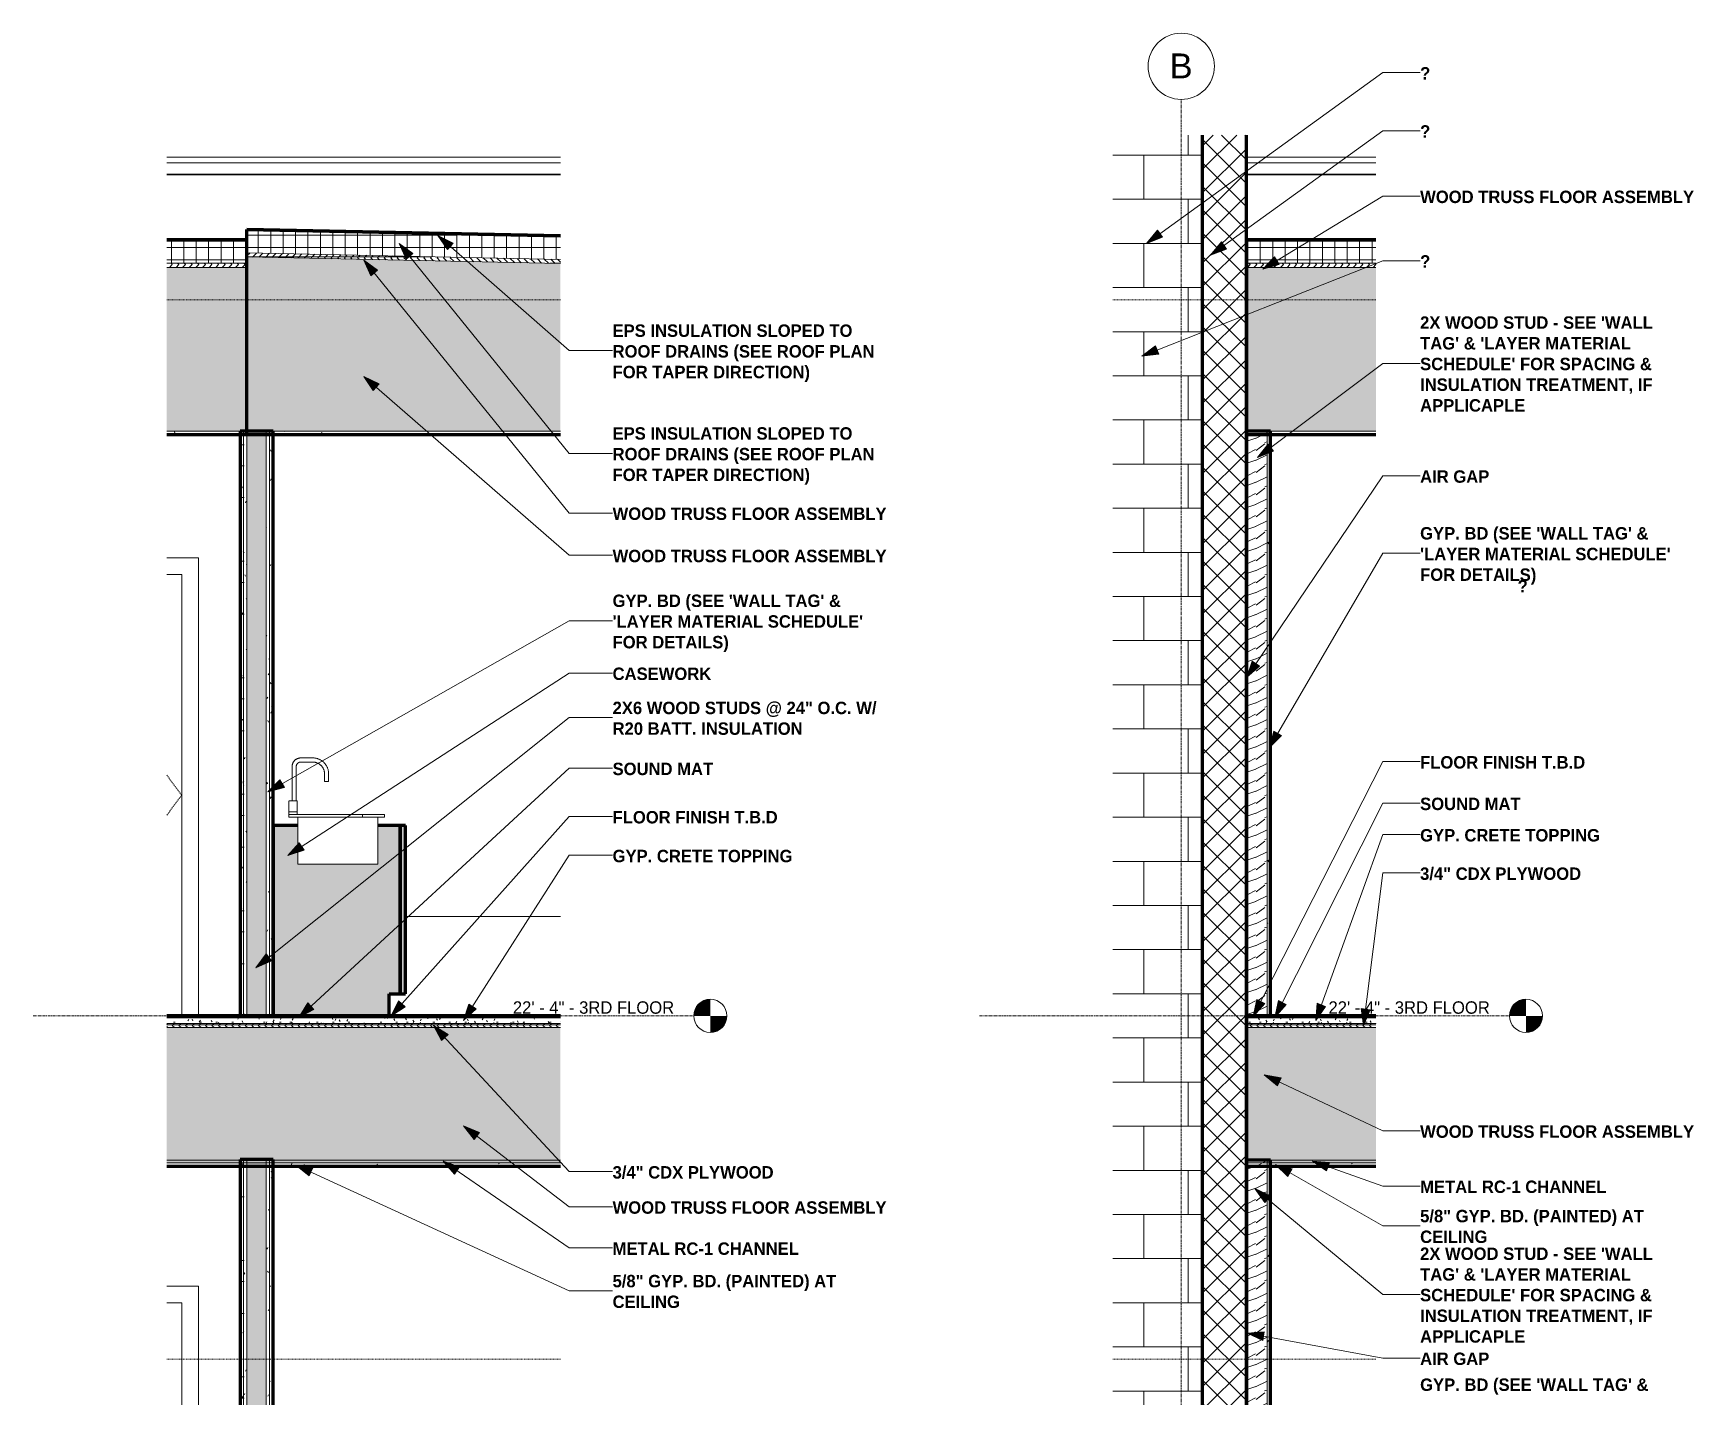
# Model space of a CAD drawing. Header units: inches. Extents: x 11710 to 12358, y -212 to 450.
# Drawn here: x 11709.7 to 12010.6, y 199 to 446.1 of the extents above; entities that cross this region are included whole.
import ezdxf

# ---------------------------------------------------------------- set-up
doc = ezdxf.new("R2010")
doc.units = ezdxf.units.IN
doc.header["$MEASUREMENT"] = 0
for name, pattern in [('Aligning Line 1_8_', [0.25, 0.125, -0.125]), ('Dash 1_16_', [0.125, 0.0625, -0.0625]), ('Grid Line 1_2_', [0.875, 0.5, -0.125, 0.125, -0.125])]:
    doc.linetypes.add(name, pattern=pattern)
for name, color, linetype, lineweight in [('0-1', 7, 'Continuous', 5), ('0-2', 10, 'Continuous', 18), ('0-4', 50, 'Continuous', 5), ('A-DOOR-1', 250, 'Dash 1_16_', 9), ('A-DOOR-FRAM-1', 250, 'Continuous', 9), ('A-FLOR-1', 8, 'Continuous', 5), ('A-FLOR-2', 31, 'Continuous', 5), ('A-FLOR-3', 251, 'Continuous', 5), ('A-FLOR-4', 192, 'Continuous', 70), ('A-FLOR-LEVL', 51, 'Continuous', 9), ('A-FLOR-LEVL-1', 51, 'Grid Line 1_2_', 9), ('A-FLOR-MCUT', 51, 'Continuous', 18), ('A-FLOR-PATT-1', 8, 'Continuous', 9), ('A-ROOF', 132, 'Continuous', 18), ('A-ROOF-1', 252, 'Continuous', 18), ('A-ROOF-2', 31, 'Continuous', 5), ('A-ROOF-3', 132, 'Continuous', 70), ('A-ROOF-PATT-1', 132, 'Continuous', 9), ('A-WALL-1', 252, 'Continuous', 18), ('A-WALL-2', 10, 'Continuous', 18), ('A-WALL-3', 7, 'Continuous', 70), ('A-WALL-4', 135, 'Continuous', 18), ('A-WALL-PATT-1', 250, 'Continuous', 9), ('A-WALL-PATT-2', 253, 'Continuous', 9), ('A-WALL-PATT-3', 55, 'Continuous', 9), ('A-WALL-PATT-4', 45, 'Continuous', 9), ('G-ANNO-SYMB', 111, 'Aligning Line 1_8_', 9), ('G-ANNO-TEXT', 231, 'Continuous', 9), ('I-WALL-1', 7, 'Continuous', 70), ('P-SANR-FIXT-1', 55, 'Continuous', 9), ('Q-CASE-2', 9, 'Continuous', 9), ('Q-CASE-3', 7, 'Continuous', 70), ('S-GRID-1', 1, 'Grid Line 1_2_', 9), ('S-GRID-IDEN', 1, 'Continuous', 9)]:
    doc.layers.add(name, color=color, linetype=linetype, lineweight=lineweight)
doc.styles.add('Arial', font='arial.ttf', dxfattribs={"height": 4.5})
doc.styles.add('Century Gothic', font='ufonts.com_century-gothic.ttf', dxfattribs={"height": 2.25})
doc.styles.add('Century Gothic_B', font='GOTHICB.TTF', dxfattribs={"height": 2.25})
pattern_1 = [(0, (11023.755, 72), (7.68, 1.92), [0.317, -5.443, 0.317, -5.443, -30.72]), (0, (11023.755, 72), (7.68, 1.92), [-11.52, 0.317, -11.203, 0.317, -5.443, -13.44]), (0, (11023.755, 72), (7.68, 1.92), [-28.8, 0.317, -3.523, 0.317, -9.283]), (120, (11026.635, 72.96), (-5.5027688, 5.691075), [0.317, -5.443, 0.317, -5.443, -30.72]), (120, (11026.635, 72.96), (-5.5027688, 5.691075), [-11.52, 0.317, -11.203, 0.317, -5.443, -13.44]), (120, (11026.635, 72.96), (-5.5027688, 5.691075), [-28.8, 0.317, -3.523, 0.317, -9.283]), (240, (11027.595, 76.8), (-2.1772312, -7.611075), [0.317, -5.443, 0.317, -5.443, -30.72]), (240, (11027.595, 76.8), (-2.1772312, -7.611075), [-11.52, 0.317, -11.203, 0.317, -5.443, -13.44]), (240, (11027.595, 76.8), (-2.1772312, -7.611075), [-28.8, 0.317, -3.523, 0.317, -9.283])]
pattern_2 = [(161.57, (11023.875, 72.12), (-0.9603837, -0.00039918), [0, -6.83, 0.758, 0]), (18.43, (11023.635, 72.12), (-0.9603837, 0.00039918), [0, -6.83, 0.758, 0]), (108.43, (11023.875, 72.12), (0.47951018, -2.4005264), [2.276, -5.312]), (71.57, (11023.635, 72.12), (0.47951018, 2.4005264), [2.276, -5.312])]
pattern_3 = [(0, (11023.755, 72), (0, 1.2), []), (315, (11023.755, 72), (1.1992531, 0), [1.696, -1.696]), (45, (11023.755, 72), (1.1992531, 0), [1.696, -1.696])]
pattern_4 = [(0, (11023.755, 72), (0, 2.25), []), (90, (11023.755, 72), (-2.25, 1e-16), [])]
pattern_5 = [(216.87, (10797.354, 75.998), (11.9951857, 7.9964214), [1.999, -17.993]), (206.565, (10799.753, 74.799), (-3.998093, -3.998086), [4.47, -4.47]), (198.435, (10799.753, 72.8), (-7.9970804, -3.9980748), [2.529, -10.115])]
pattern_6 = [(0, (10795.755, 72), (7.68, 1.92), [0.317, -5.443, 0.317, -5.443, -30.72]), (0, (10795.755, 72), (7.68, 1.92), [-11.52, 0.317, -11.203, 0.317, -5.443, -13.44]), (0, (10795.755, 72), (7.68, 1.92), [-28.8, 0.317, -3.523, 0.317, -9.283]), (120, (10798.635, 72.96), (-5.502769, 5.691075), [0.317, -5.443, 0.317, -5.443, -30.72]), (120, (10798.635, 72.96), (-5.502769, 5.691075), [-11.52, 0.317, -11.203, 0.317, -5.443, -13.44]), (120, (10798.635, 72.96), (-5.502769, 5.691075), [-28.8, 0.317, -3.523, 0.317, -9.283]), (240, (10799.595, 76.8), (-2.177231, -7.611075), [0.317, -5.443, 0.317, -5.443, -30.72]), (240, (10799.595, 76.8), (-2.177231, -7.611075), [-11.52, 0.317, -11.203, 0.317, -5.443, -13.44]), (240, (10799.595, 76.8), (-2.177231, -7.611075), [-28.8, 0.317, -3.523, 0.317, -9.283])]
pattern_7 = [(0, (11178.3165, 72), (7.68, 1.92), [0.317, -5.443, 0.317, -5.443, -30.72]), (0, (11178.3165, 72), (7.68, 1.92), [-11.52, 0.317, -11.203, 0.317, -5.443, -13.44]), (0, (11178.3165, 72), (7.68, 1.92), [-28.8, 0.317, -3.523, 0.317, -9.283]), (120, (11181.1965, 72.96), (-5.5027688, 5.691075), [0.317, -5.443, 0.317, -5.443, -30.72]), (120, (11181.1965, 72.96), (-5.5027688, 5.691075), [-11.52, 0.317, -11.203, 0.317, -5.443, -13.44]), (120, (11181.1965, 72.96), (-5.5027688, 5.691075), [-28.8, 0.317, -3.523, 0.317, -9.283]), (240, (11182.1565, 76.8), (-2.1772312, -7.611075), [0.317, -5.443, 0.317, -5.443, -30.72]), (240, (11182.1565, 76.8), (-2.1772312, -7.611075), [-11.52, 0.317, -11.203, 0.317, -5.443, -13.44]), (240, (11182.1565, 76.8), (-2.1772312, -7.611075), [-28.8, 0.317, -3.523, 0.317, -9.283])]
pattern_8 = [(0, (11178.3165, 72), (0, 1.2), []), (315, (11178.3165, 72), (1.1992531, 0), [1.696, -1.696]), (45, (11178.3165, 72), (1.1992531, 0), [1.696, -1.696])]

# ---------------------------------------------------------------- blocks, each defined once
blk = doc.blocks.new('Bath Tub - Maestro - 60_x30_-1372872-Section 25 - Callout 1')
at = {"layer": 'P-SANR-FIXT-1'}
blk.add_line((11777.19, 154), (11805.25, 154), dxfattribs=at)
blk = doc.blocks.new('M_Sink Vanity-Square - 500 x 440mm-1352614-Section 25 - Callout 1')
at = {"layer": 'P-SANR-FIXT-1'}
for p, q in [((11756.63, 181.19), (11756.63, 175)), ((11757.38, 175), (11757.38, 181.19)), ((11760.38, 182.75), (11758.19, 182.75)), ((11758.19, 182), (11760.38, 182)), ((11762.5, 179.87), (11762.5, 178.5)), ((11763.25, 178.5), (11762.5, 178.5)), ((11763.25, 178.5), (11763.25, 179.87)), ((11756.06, 175), (11756.06, 172.99)), ((11756.06, 175), (11756.06, 172.99)), ((11756.08, 175), (11756.81, 175)), ((11756.08, 175), (11756.08, 175)), ((11756.81, 175), (11757.55, 175)), ((11757.55, 175), (11757.55, 175)), ((11757.56, 172.99), (11757.56, 175)), ((11757.56, 172.99), (11757.56, 175)), ((11756.06, 172.99), (11756.06, 172.5)), ((11756.06, 172.99), (11757.56, 172.99)), ((11756.06, 172.5), (11756.06, 172)), ((11756.06, 172.5), (11758.56, 172.5)), ((11758.56, 172), (11756.06, 172)), ((11757.56, 172.5), (11757.56, 172.99)), ((11757.69, 172), (11757.69, 163.5)), ((11758.56, 172.5), (11769.39, 172.5)), ((11769.39, 172), (11758.56, 172)), ((11769.39, 172.5), (11773.39, 172.5)), ((11769.39, 172), (11769.39, 172.5)), ((11773.39, 172), (11769.39, 172)), ((11772.14, 163.5), (11772.14, 172)), ((11773.39, 172.5), (11773.39, 172)), ((11760.44, 163.5), (11757.69, 163.5)), ((11769.39, 163.5), (11760.44, 163.5)), ((11772.14, 163.5), (11769.39, 163.5))]:
    blk.add_line(p, q, dxfattribs=at)
at = {"layer": 'P-SANR-FIXT-1', "flags": 128}
for points in [[(11758.19, 182.75), (11758.13, 182.75), (11758.06, 182.75), (11758, 182.74), (11757.94, 182.73), (11757.88, 182.72), (11757.82, 182.71), (11757.76, 182.69), (11757.7, 182.67), (11757.64, 182.65), (11757.58, 182.63), (11757.52, 182.6), (11757.47, 182.57), (11757.41, 182.54), (11757.36, 182.51), (11757.31, 182.48), (11757.26, 182.44), (11757.21, 182.4), (11757.16, 182.36), (11757.11, 182.32), (11757.07, 182.28), (11757.03, 182.23), (11756.99, 182.18), (11756.95, 182.13), (11756.91, 182.08), (11756.87, 182.03), (11756.84, 181.98), (11756.81, 181.92), (11756.78, 181.87), (11756.76, 181.81), (11756.73, 181.75), (11756.71, 181.69), (11756.69, 181.64), (11756.68, 181.58), (11756.66, 181.51), (11756.65, 181.45), (11756.64, 181.39), (11756.63, 181.33), (11756.63, 181.27), (11756.63, 181.2), (11756.63, 181.19)], [(11757.38, 181.19), (11757.38, 181.22), (11757.38, 181.25), (11757.38, 181.28), (11757.39, 181.32), (11757.39, 181.35), (11757.4, 181.38), (11757.41, 181.41), (11757.42, 181.44), (11757.43, 181.47), (11757.44, 181.5), (11757.45, 181.53), (11757.47, 181.56), (11757.48, 181.59), (11757.5, 181.62), (11757.52, 181.65), (11757.54, 181.67), (11757.56, 181.7), (11757.58, 181.72), (11757.6, 181.75), (11757.62, 181.77), (11757.65, 181.79), (11757.67, 181.81), (11757.7, 181.83), (11757.72, 181.85), (11757.75, 181.87), (11757.78, 181.89), (11757.81, 181.9), (11757.84, 181.92), (11757.86, 181.93), (11757.89, 181.94), (11757.93, 181.96), (11757.96, 181.97), (11757.99, 181.97), (11758.02, 181.98), (11758.05, 181.99), (11758.08, 181.99), (11758.12, 182), (11758.15, 182), (11758.18, 182), (11758.19, 182)], [(11763.25, 179.87), (11763.25, 179.99), (11763.24, 180.1), (11763.23, 180.22), (11763.22, 180.33), (11763.19, 180.45), (11763.17, 180.56), (11763.14, 180.67), (11763.11, 180.78), (11763.07, 180.89), (11763.02, 180.99), (11762.98, 181.1), (11762.93, 181.2), (11762.87, 181.3), (11762.81, 181.4), (11762.75, 181.5), (11762.68, 181.59), (11762.61, 181.68), (11762.54, 181.77), (11762.46, 181.86), (11762.38, 181.94), (11762.3, 182.02), (11762.21, 182.09), (11762.12, 182.16), (11762.03, 182.23), (11761.93, 182.29), (11761.83, 182.35), (11761.73, 182.41), (11761.63, 182.46), (11761.52, 182.51), (11761.42, 182.55), (11761.31, 182.59), (11761.2, 182.63), (11761.09, 182.66), (11760.98, 182.69), (11760.87, 182.71), (11760.75, 182.73), (11760.64, 182.74), (11760.52, 182.75), (11760.41, 182.75), (11760.38, 182.75)], [(11760.38, 182), (11760.46, 182), (11760.55, 181.99), (11760.63, 181.98), (11760.72, 181.97), (11760.8, 181.96), (11760.88, 181.94), (11760.96, 181.92), (11761.05, 181.89), (11761.13, 181.86), (11761.2, 181.83), (11761.28, 181.8), (11761.36, 181.76), (11761.43, 181.72), (11761.51, 181.68), (11761.58, 181.63), (11761.65, 181.58), (11761.71, 181.53), (11761.78, 181.47), (11761.84, 181.42), (11761.9, 181.36), (11761.96, 181.29), (11762.01, 181.23), (11762.07, 181.16), (11762.12, 181.09), (11762.17, 181.02), (11762.21, 180.95), (11762.25, 180.88), (11762.29, 180.8), (11762.33, 180.72), (11762.36, 180.65), (11762.39, 180.57), (11762.41, 180.48), (11762.44, 180.4), (11762.45, 180.32), (11762.47, 180.24), (11762.48, 180.15), (11762.49, 180.07), (11762.5, 179.98), (11762.5, 179.9), (11762.5, 179.87)]]:
    blk.add_lwpolyline(points, dxfattribs=at)
blk = doc.blocks.new('OD_CW_Base Cabinet - OD_CW_Base Cabinet-1833608-Section 25 - Callout 1')
at = {"layer": 'Q-CASE-2'}
for points in [[(11774.19, 136), (11774.19, 140), (11776.19, 140), (11776.19, 170.5), (11772.14, 170.5), (11772.14, 163.5), (11757.69, 163.5), (11757.69, 170.5), (11753.19, 170.5), (11753.19, 136), (11769.57, 136)], [(11777.19, 140), (11777.19, 170.5), (11776.19, 170.5), (11776.19, 140)]]:
    blk.add_hatch(color=256, dxfattribs=at).paths.add_polyline_path(points, flags=0)
at = {"layer": 'Q-CASE-3'}
for p, q in [((11757.69, 170.5), (11753.19, 170.5)), ((11753.19, 170.5), (11753.19, 136)), ((11776.19, 170.5), (11772.14, 170.5)), ((11777.19, 170.5), (11776.19, 170.5)), ((11776.19, 170.5), (11776.19, 140)), ((11776.19, 140), (11776.19, 170.5)), ((11777.19, 140), (11777.19, 170.5)), ((11774.19, 136), (11774.19, 140)), ((11774.19, 140), (11776.19, 140)), ((11776.19, 140), (11777.19, 140)), ((11753.19, 136), (11774.19, 136))]:
    blk.add_line(p, q, dxfattribs=at)
blk = doc.blocks.new('Single-Flush - 30_ x 80_-1421383-Section 25 - Callout 1')
at = {"layer": 'A-DOOR-1'}
for p in [(11733.9, 179.65), (11733.9, 172.35)]:
    blk.add_line(p, (11736.64, 176), dxfattribs=at)
at = {"layer": 'A-DOOR-FRAM-1'}
for p, q in [((11739.64, 219), (11733.9, 219)), ((11739.64, 136), (11739.64, 219)), ((11733.9, 216), (11736.64, 216)), ((11736.64, 216), (11736.64, 136))]:
    blk.add_line(p, q, dxfattribs=at)
blk = doc.blocks.new('CTR - 1st Phase - Unit Layouts_rvt-1-Section 25 - Callout 1')
at = {"layer": '0-2'}
for name, p in [('Single-Flush - 30_ x 80_-1421383-Section 25 - Callout 1', (0, 132)), ('M_Sink Vanity-Square - 500 x 440mm-1352614-Section 25 - Callout 1', (0, 132)), ('OD_CW_Base Cabinet - OD_CW_Base Cabinet-1833608-Section 25 - Callout 1', (0, 132)), ('Bath Tub - Maestro - 60_x30_-1372872-Section 25 - Callout 1', (0, 132)), ('Single-Flush - 30_ x 80_-1421383-Section 25 - Callout 1', (0, 0))]:
    blk.add_blockref(name, p, dxfattribs=at)
blk = doc.blocks.new('CTR - 1st Phase - Common Walls_rvt-1-Section 25 - Callout 1')
at = {"layer": 'A-WALL-PATT-1'}
h = blk.add_hatch(dxfattribs=at)
h.set_pattern_fill('FP_1', color=256, style=0, pattern_type=2)
h.set_pattern_definition(pattern_1)
h.paths.add_polyline_path([(11747.81, 268), (11747.81, 373.37), (11747.19, 373.37), (11747.19, 268)], flags=0)
h = blk.add_hatch(dxfattribs=at)
h.set_pattern_fill('FP_1', color=256, style=0, pattern_type=2)
h.set_pattern_definition(pattern_1)
h.paths.add_polyline_path([(11748.44, 268), (11748.44, 373.37), (11747.81, 373.37), (11747.81, 268)], flags=0)
h = blk.add_hatch(dxfattribs=at)
h.set_pattern_fill('FP_1', color=256, style=0, pattern_type=2)
h.set_pattern_definition(pattern_1)
h.paths.add_polyline_path([(11751.94, 268), (11752.56, 268), (11752.56, 373.37), (11751.94, 373.37), (11751.94, 268.45)], flags=0)
h = blk.add_hatch(dxfattribs=at)
h.set_pattern_fill('FP_1', color=256, style=0, pattern_type=2)
h.set_pattern_definition(pattern_1)
h.paths.add_polyline_path([(11753.19, 268), (11753.19, 373.37), (11752.56, 373.37), (11752.56, 268)], flags=0)
h = blk.add_hatch(dxfattribs=at)
h.set_pattern_fill('FP_1', color=256, style=0, pattern_type=2)
h.set_pattern_definition(pattern_1)
h.paths.add_polyline_path([(11747.81, 136), (11747.81, 240.75), (11747.19, 240.75), (11747.19, 136)], flags=0)
h = blk.add_hatch(dxfattribs=at)
h.set_pattern_fill('FP_1', color=256, style=0, pattern_type=2)
h.set_pattern_definition(pattern_1)
h.paths.add_polyline_path([(11748.44, 136), (11748.44, 240.75), (11747.81, 240.75), (11747.81, 136)], flags=0)
h = blk.add_hatch(dxfattribs=at)
h.set_pattern_fill('FP_1', color=256, style=0, pattern_type=2)
h.set_pattern_definition(pattern_1)
h.paths.add_polyline_path([(11751.94, 136), (11752.56, 136), (11752.56, 240.75), (11751.94, 240.75), (11751.94, 140)], flags=0)
h = blk.add_hatch(dxfattribs=at)
h.set_pattern_fill('FP_1', color=256, style=0, pattern_type=2)
h.set_pattern_definition(pattern_1)
h.paths.add_polyline_path([(11752.56, 136), (11753.19, 136), (11753.19, 240.75), (11752.56, 240.75), (11752.56, 136.79)], flags=0)
at = {"layer": 'A-WALL-PATT-2'}
h = blk.add_hatch(dxfattribs=at)
h.set_pattern_fill('FP_5', color=256, style=0, pattern_type=2)
h.set_pattern_definition(pattern_2)
h.paths.add_polyline_path([(11751.74, 268), (11751.94, 268), (11751.94, 374), (11748.44, 374), (11748.44, 268), (11749.22, 268)], flags=0)
h = blk.add_hatch(dxfattribs=at)
h.set_pattern_fill('FP_5', color=256, style=0, pattern_type=2)
h.set_pattern_definition(pattern_2)
h.paths.add_polyline_path([(11751.94, 136), (11751.94, 241.87), (11748.44, 241.87), (11748.44, 136), (11751.74, 136)], flags=0)
at = {"layer": 'A-WALL-2'}
for p, q in [((11747.81, 374), (11747.81, 268)), ((11748.44, 374), (11748.44, 268)), ((11751.94, 374), (11751.94, 268)), ((11752.56, 374), (11752.56, 268)), ((11747.81, 242), (11747.81, 136)), ((11748.44, 242), (11748.44, 136)), ((11751.94, 242), (11751.94, 136)), ((11752.56, 242), (11752.56, 136))]:
    blk.add_line(p, q, dxfattribs=at)
at = {"layer": 'I-WALL-1'}
for p, q in [((11747.19, 374), (11747.19, 268)), ((11753.19, 374), (11747.19, 374)), ((11753.19, 268), (11753.19, 374)), ((11747.19, 268), (11753.19, 268)), ((11747.19, 242), (11747.19, 136)), ((11753.19, 242), (11747.19, 242)), ((11753.19, 136), (11753.19, 242))]:
    blk.add_line(p, q, dxfattribs=at)
blk = doc.blocks.new('Basic Wall _ EXT - FIBER CEMENT - SMALL - ___-2145935-Section 25 - Callout 1')
at = {"layer": 'A-WALL-4'}
for p, q in [((11805.25, 423.66), (11733.9, 423.66)), ((11805.25, 422.6), (11733.9, 422.6)), ((11805.25, 420.57), (11733.9, 420.57)), ((11733.9, 420.42), (11805.25, 420.42))]:
    blk.add_line(p, q, dxfattribs=at)
blk = doc.blocks.new('CTR - 1st Phase - Common Walls_rvt-2-Section 25 - Callout 2')
at = {"layer": 'A-WALL-1'}
for points in [[(11547.24, 268), (11547.24, 373.37), (11546.99, 373.37), (11546.99, 268)], [(11547.24, 136), (11547.24, 240.75), (11546.99, 240.75), (11546.99, 136)]]:
    blk.add_hatch(color=256, dxfattribs=at).paths.add_polyline_path(points, flags=0)
at = {"layer": 'A-WALL-PATT-1'}
h = blk.add_hatch(dxfattribs=at)
h.set_pattern_fill('FP_13', color=256, style=0, pattern_type=2)
h.set_pattern_definition(pattern_6)
h.paths.add_polyline_path([(11551.36, 268), (11551.36, 373.37), (11550.74, 373.37), (11550.74, 268)], flags=0)
h = blk.add_hatch(dxfattribs=at)
h.set_pattern_fill('FP_13', color=256, style=0, pattern_type=2)
h.set_pattern_definition(pattern_6)
h.paths.add_polyline_path([(11550.74, 136), (11551.36, 136), (11551.36, 240.75), (11550.74, 240.75)], flags=0)
at = {"layer": 'A-WALL-PATT-2'}
h = blk.add_hatch(dxfattribs=at)
h.set_pattern_fill('FP_17', color=256, style=0, pattern_type=2)
h.set_pattern_definition(pattern_5)
h.paths.add_polyline_path([(11550.74, 268), (11550.74, 374), (11547.24, 374), (11547.24, 268), (11550.3, 268)], flags=0)
h = blk.add_hatch(dxfattribs=at)
h.set_pattern_fill('FP_17', color=256, style=0, pattern_type=2)
h.set_pattern_definition(pattern_5)
h.paths.add_polyline_path([(11547.24, 136), (11550.74, 136), (11550.73, 241.87), (11547.24, 241.87)], flags=0)
at = {"layer": 'A-WALL-2'}
for p, q in [((11547.24, 374), (11547.24, 268)), ((11550.74, 374), (11550.74, 268)), ((11547.24, 241.87), (11547.24, 136)), ((11550.74, 241.87), (11550.74, 136))]:
    blk.add_line(p, q, dxfattribs=at)
at = {"layer": 'A-WALL-3'}
for p, q in [((11551.36, 374), (11546.99, 374)), ((11546.99, 374), (11546.99, 268)), ((11551.36, 268), (11551.36, 374)), ((11546.99, 268), (11551.36, 268)), ((11551.36, 241.87), (11546.99, 241.87)), ((11546.99, 241.87), (11546.99, 136)), ((11551.36, 136), (11551.36, 241.87)), ((11546.99, 136), (11551.36, 136))]:
    blk.add_line(p, q, dxfattribs=at)
blk = doc.blocks.new('CTR - 1st Phase -Stairs _ Elevators_rvt-2-Section 25 - Callout 2')
at = {"layer": 'A-WALL-PATT-3'}
h = blk.add_hatch(dxfattribs=at)
h.set_pattern_fill('FP_21', color=256, style=0, pattern_type=2)
h.set_pattern_definition([(0, (11430.989, -128), (0, 8), []), (90, (11430.989, -128), (-8, 8), [8, -8])])
h.paths.add_polyline_path([(11538.99, -128), (11538.99, 427.64), (11522.81, 427.64), (11522.81, -128)], flags=0)
at = {"layer": 'A-WALL-PATT-4'}
h = blk.add_hatch(dxfattribs=at)
h.set_pattern_fill('FP_22', color=256, style=0, pattern_type=2)
h.set_pattern_definition([(45, (10795.755, 72), (-2.12132, 2.12132), []), (135, (10795.755, 72), (-2.12132, -2.12132), [])])
h.paths.add_polyline_path([(11546.99, -128), (11546.99, 427.64), (11538.99, 427.64), (11538.99, -128), (11542.99, -128)], flags=0)
at = {"layer": 'A-WALL-3'}
for p, q in [((11538.99, 427.64), (11538.99, -128)), ((11546.99, -128), (11546.99, 427.64))]:
    blk.add_line(p, q, dxfattribs=at)
blk = doc.blocks.new('Basic Wall _ EXT - FIBER CEMENT - SMALL - ___-2145935-Section 25 - Callout 2')
at = {"layer": 'A-WALL-4'}
for p, q in [((11570.46, 423.66), (11546.99, 423.66)), ((11570.46, 422.6), (11546.99, 422.6)), ((11570.46, 420.57), (11546.99, 420.57)), ((11546.99, 420.42), (11570.46, 420.42))]:
    blk.add_line(p, q, dxfattribs=at)
blk = doc.blocks.new('Level - Level Head - Circle-50818-Section 25 - Callout 1')
at = {"layer": 'A-FLOR-LEVL'}
h = blk.add_hatch(color=256, dxfattribs=at)
edge = h.paths.add_edge_path(flags=0)
edge.add_line((11832.41, 0), (11829.41, 0))
edge.add_arc((11832.41, 0), 3, 90, 180, ccw=False)
edge.add_line((11832.41, 3), (11832.41, 0))
h = blk.add_hatch(color=256, dxfattribs=at)
edge = h.paths.add_edge_path(flags=0)
edge.add_line((11832.41, -3), (11832.41, 0))
edge.add_line((11832.41, 0), (11835.41, 0))
edge.add_arc((11832.41, 0), 3, 270, 360, ccw=False)
blk.add_circle((11832.41, 0), 3, dxfattribs=at)
blk = doc.blocks.new('Level - Level Head - Circle-50818-Section 25 - Callout 2')
at = {"layer": 'A-FLOR-LEVL'}
h = blk.add_hatch(color=256, dxfattribs=at)
edge = h.paths.add_edge_path(flags=0)
edge.add_line((11597.65, 0), (11594.65, 0))
edge.add_arc((11597.65, 0), 3, 90, 180, ccw=False)
edge.add_line((11597.65, 3), (11597.65, 0))
h = blk.add_hatch(color=256, dxfattribs=at)
edge = h.paths.add_edge_path(flags=0)
edge.add_line((11597.65, -3), (11597.65, 0))
edge.add_line((11597.65, 0), (11600.65, 0))
edge.add_arc((11597.65, 0), 3, 270, 360, ccw=False)
blk.add_circle((11597.65, 0), 3, dxfattribs=at)
blk = doc.blocks.new('Grid - Grid Head - Circle-50561-Section 25 - Callout 2')
at = {"layer": 'S-GRID-IDEN'}
for start, end in [(0, 180), (180, 0)]:
    blk.add_arc((11535.19, 440.11), 6, start, end, dxfattribs=at)

msp = doc.modelspace()

# ---------------------------------------------------------------- hatches: boundary and pattern name
at = {"layer": 'A-FLOR-1'}
for points in [[(11805.25, 267.62), (11805.25, 267.87), (11733.9, 267.87), (11733.9, 267.62), (11769.57, 267.62)], [(11934.58, 267.62), (11953.02, 267.62), (11953.02, 267.87), (11929.55, 267.87), (11929.55, 267.62), (11933.3, 267.62)]]:
    msp.add_hatch(color=256, dxfattribs=at).paths.add_polyline_path(points, flags=0)
at = {"layer": 'A-FLOR-2'}
for points in [[(11805.25, 241.87), (11805.25, 265.87), (11733.9, 265.87), (11733.9, 241.87)], [(11953.02, 241.87), (11953.02, 265.87), (11929.55, 265.87), (11929.55, 241.87)]]:
    msp.add_hatch(color=256, dxfattribs=at).paths.add_polyline_path(points, flags=0)
at = {"layer": 'A-FLOR-3'}
h = msp.add_hatch(color=256, dxfattribs=at)
h.paths.add_polyline_path([(11747.32, 241.37), (11748.44, 241.37), (11748.44, 241.87), (11733.9, 241.87), (11733.9, 241.37), (11736.64, 241.37)], flags=0)
h.paths.add_polyline_path([(11751.94, 241.37), (11805.25, 241.37), (11805.25, 241.87), (11751.94, 241.87), (11751.94, 241.69)], flags=0)
h = msp.add_hatch(color=256, dxfattribs=at)
h.paths.add_polyline_path([(11953.02, 241.37), (11953.02, 241.87), (11933.3, 241.87), (11933.3, 241.37), (11933.86, 241.37)], flags=0)
h.paths.add_polyline_path([(11929.55, 241.37), (11929.8, 241.37), (11929.8, 241.87), (11929.55, 241.87)], flags=0)
at = {"layer": 'A-FLOR-PATT-1'}
h = msp.add_hatch(dxfattribs=at)
h.set_pattern_fill('FP_2', color=256, style=0, pattern_type=2)
h.set_pattern_definition([(0, (11023.755, 72), (3.84, 0.96), [0.317, -2.563, 0.317, -2.563, -15.36]), (0, (11023.755, 72), (3.84, 0.96), [-5.76, 0.317, -5.443, 0.317, -2.563, -6.72]), (0, (11023.755, 72), (3.84, 0.96), [-14.4, 0.317, -1.603, 0.317, -4.483]), (120, (11025.195, 72.48), (-2.7513844, 2.8455376), [0.317, -2.563, 0.317, -2.563, -15.36]), (120, (11025.195, 72.48), (-2.7513844, 2.8455376), [-5.76, 0.317, -5.443, 0.317, -2.563, -6.72]), (120, (11025.195, 72.48), (-2.7513844, 2.8455376), [-14.4, 0.317, -1.603, 0.317, -4.483]), (240, (11025.675, 74.4), (-1.0886156, -3.8055376), [0.317, -2.563, 0.317, -2.563, -15.36]), (240, (11025.675, 74.4), (-1.0886156, -3.8055376), [-5.76, 0.317, -5.443, 0.317, -2.563, -6.72]), (240, (11025.675, 74.4), (-1.0886156, -3.8055376), [-14.4, 0.317, -1.603, 0.317, -4.483])])
h.paths.add_polyline_path([(11805.25, 266.62), (11805.25, 267.62), (11733.9, 267.62), (11733.9, 266.62), (11769.57, 266.62)], flags=0)
h = msp.add_hatch(dxfattribs=at)
h.set_pattern_fill('FP_3', color=256, style=0, pattern_type=2)
h.set_pattern_definition(pattern_3)
h.paths.add_polyline_path([(11805.25, 265.87), (11805.25, 266.62), (11733.9, 266.62), (11733.9, 265.87), (11769.57, 265.87)], flags=0)
h = msp.add_hatch(dxfattribs=at)
h.set_pattern_fill('FP_14', color=256, style=0, pattern_type=2)
h.set_pattern_definition([(0, (11178.3165, 72), (3.84, 0.96), [0.317, -2.563, 0.317, -2.563, -15.36]), (0, (11178.3165, 72), (3.84, 0.96), [-5.76, 0.317, -5.443, 0.317, -2.563, -6.72]), (0, (11178.3165, 72), (3.84, 0.96), [-14.4, 0.317, -1.603, 0.317, -4.483]), (120, (11179.7565, 72.48), (-2.7513844, 2.8455376), [0.317, -2.563, 0.317, -2.563, -15.36]), (120, (11179.7565, 72.48), (-2.7513844, 2.8455376), [-5.76, 0.317, -5.443, 0.317, -2.563, -6.72]), (120, (11179.7565, 72.48), (-2.7513844, 2.8455376), [-14.4, 0.317, -1.603, 0.317, -4.483]), (240, (11180.2365, 74.4), (-1.0886156, -3.8055376), [0.317, -2.563, 0.317, -2.563, -15.36]), (240, (11180.2365, 74.4), (-1.0886156, -3.8055376), [-5.76, 0.317, -5.443, 0.317, -2.563, -6.72]), (240, (11180.2365, 74.4), (-1.0886156, -3.8055376), [-14.4, 0.317, -1.603, 0.317, -4.483])])
h.paths.add_polyline_path([(11929.55, 266.62), (11953.02, 266.62), (11953.02, 267.62), (11929.55, 267.62), (11929.55, 267.61)], flags=0)
h = msp.add_hatch(dxfattribs=at)
h.set_pattern_fill('FP_15', color=256, style=0, pattern_type=2)
h.set_pattern_definition(pattern_8)
h.paths.add_polyline_path([(11931.15, 265.87), (11953.02, 265.87), (11953.02, 266.62), (11929.55, 266.62), (11929.55, 265.87)], flags=0)
h = msp.add_hatch(dxfattribs=at)
h.set_pattern_fill('FP_1', color=256, style=0, pattern_type=2)
h.set_pattern_definition(pattern_1)
h.paths.add_polyline_path([(11748.44, 240.75), (11748.44, 241.37), (11733.9, 241.37), (11733.9, 240.75), (11747.06, 240.75)], flags=0)
h.paths.add_polyline_path([(11805.25, 240.75), (11805.25, 241.37), (11751.94, 241.37), (11751.94, 240.75), (11754.7, 240.75)], flags=0)
h = msp.add_hatch(dxfattribs=at)
h.set_pattern_fill('FP_13', color=256, style=0, pattern_type=2)
h.set_pattern_definition(pattern_7)
h.paths.add_polyline_path([(11953.02, 240.75), (11953.02, 241.37), (11933.3, 241.37), (11933.3, 240.75), (11934.56, 240.75)], flags=0)
h.paths.add_polyline_path([(11929.55, 240.75), (11929.8, 240.75), (11929.8, 241.37), (11929.55, 241.37)], flags=0)
at = {"layer": 'A-ROOF-1'}
for points in [[(11805.25, 409.11), (11805.25, 409.36), (11748.44, 410.55), (11748.44, 410.3), (11769.57, 409.86)], [(11748.44, 408.42), (11748.44, 408.67), (11733.9, 408.67), (11733.9, 408.42)], [(11953.02, 408.42), (11953.02, 408.67), (11929.55, 408.67), (11929.55, 408.42), (11941.11, 408.42)]]:
    msp.add_hatch(color=256, dxfattribs=at).paths.add_polyline_path(points, flags=0)
at = {"layer": 'A-ROOF-2'}
for points in [[(11733.9, 374), (11748.44, 374), (11748.44, 403.67), (11733.9, 403.67), (11733.9, 374.18)], [(11805.25, 374), (11805.25, 404.36), (11748.44, 405.55), (11748.44, 374), (11753.15, 374)], [(11953.02, 374), (11953.02, 403.67), (11929.55, 403.67), (11929.55, 374), (11933.3, 374)]]:
    msp.add_hatch(color=256, dxfattribs=at).paths.add_polyline_path(points, flags=0)
at = {"layer": 'A-ROOF-PATT-1'}
h = msp.add_hatch(dxfattribs=at)
h.set_pattern_fill('FP_9', color=256, style=0, pattern_type=2)
h.set_pattern_definition(pattern_4)
h.paths.add_polyline_path([(11805.25, 405.11), (11805.25, 409.11), (11748.44, 410.3), (11748.44, 406.3), (11794.29, 405.34)], flags=0)
h = msp.add_hatch(dxfattribs=at)
h.set_pattern_fill('FP_9', color=256, style=0, pattern_type=2)
h.set_pattern_definition(pattern_4)
h.paths.add_polyline_path([(11748.44, 404.42), (11748.44, 408.42), (11733.9, 408.42), (11733.9, 404.42)], flags=0)
h = msp.add_hatch(dxfattribs=at)
h.set_pattern_fill('FP_3', color=256, style=0, pattern_type=2)
h.set_pattern_definition(pattern_3)
h.paths.add_polyline_path([(11805.25, 404.36), (11805.25, 405.11), (11748.44, 406.3), (11748.44, 405.55), (11783.81, 404.81)], flags=0)
h = msp.add_hatch(dxfattribs=at)
h.set_pattern_fill('FP_20', color=256, style=0, pattern_type=2)
h.set_pattern_definition([(0, (11178.3165, 72), (0, 2.25), []), (90, (11178.3165, 72), (-2.25, 1e-16), [])])
h.paths.add_polyline_path([(11953.02, 404.42), (11953.02, 408.42), (11929.55, 408.42), (11929.55, 404.42)], flags=0)
h = msp.add_hatch(dxfattribs=at)
h.set_pattern_fill('FP_3', color=256, style=0, pattern_type=2)
h.set_pattern_definition(pattern_3)
h.paths.add_polyline_path([(11748.44, 403.67), (11748.44, 404.42), (11733.9, 404.42), (11733.9, 403.67)], flags=0)
h = msp.add_hatch(dxfattribs=at)
h.set_pattern_fill('FP_15', color=256, style=0, pattern_type=2)
h.set_pattern_definition(pattern_8)
h.paths.add_polyline_path([(11953.02, 403.67), (11953.02, 404.42), (11929.55, 404.42), (11929.55, 403.67)], flags=0)
h = msp.add_hatch(dxfattribs=at)
h.set_pattern_fill('FP_1', color=256, style=0, pattern_type=2)
h.set_pattern_definition(pattern_1)
h.paths.add_polyline_path([(11733.9, 373.37), (11748.44, 373.37), (11748.44, 374), (11733.9, 374), (11733.9, 373.86)], flags=0)
h = msp.add_hatch(dxfattribs=at)
h.set_pattern_fill('FP_1', color=256, style=0, pattern_type=2)
h.set_pattern_definition(pattern_1)
h.paths.add_polyline_path([(11753.17, 373.37), (11805.25, 373.37), (11805.25, 374), (11751.94, 374), (11751.94, 373.37)], flags=0)
h = msp.add_hatch(dxfattribs=at)
h.set_pattern_fill('FP_13', color=256, style=0, pattern_type=2)
h.set_pattern_definition(pattern_7)
h.paths.add_polyline_path([(11933.86, 373.37), (11953.02, 373.37), (11953.02, 374), (11933.3, 374), (11933.3, 373.37)], flags=0)
h.paths.add_polyline_path([(11929.8, 373.37), (11929.8, 374), (11929.55, 374), (11929.55, 373.37)], flags=0)
at = {"layer": 'G-ANNO-TEXT'}
for points in [[(11783.04, 409.46), (11784.76, 406.88), (11785.82, 408.08)], [(11911.47, 408), (11914.37, 409.11), (11913.43, 410.41)], [(11776.01, 407.97), (11777.28, 405.14), (11778.52, 406.15)], [(11923.05, 405.87), (11925.95, 406.98), (11925.01, 408.28)], [(11769.6, 404.99), (11770.87, 402.16), (11772.11, 403.17)], [(11932.5, 403.32), (11935.48, 404.19), (11934.65, 405.57)], [(11910.59, 387.56), (11913.67, 387.92), (11913.08, 389.42)], [(11769.6, 383.91), (11771.33, 381.33), (11772.39, 382.54)], [(11931.58, 369.18), (11934.46, 370.34), (11933.49, 371.62)], [(11929.61, 329.37), (11931.95, 331.41), (11930.62, 332.31)], [(11933.72, 316.62), (11935.93, 318.81), (11934.54, 319.62)], [(11752.22, 308.59), (11755.22, 309.38), (11754.43, 310.77)], [(11755.85, 297.05), (11758.8, 298.01), (11757.93, 299.36)], [(11750.06, 276.72), (11752.91, 277.96), (11751.91, 279.22)], [(11930.8, 267.91), (11932.88, 270.22), (11931.44, 270.95)], [(11757.84, 267.73), (11760.59, 269.17), (11759.5, 270.35)], [(11774.5, 267.95), (11777.1, 269.65), (11775.9, 270.72)], [(11787.71, 267.19), (11790, 269.29), (11788.65, 270.15)], [(11934.7, 267.73), (11936.77, 270.04), (11935.34, 270.77)], [(11942.14, 267.18), (11943.91, 269.73), (11942.4, 270.28)], [(11950.77, 266.23), (11951.95, 269.1), (11950.35, 269.31)], [(11782.25, 266.25), (11783.7, 263.51), (11784.88, 264.6)], [(11932.8, 257.34), (11935.16, 255.33), (11935.85, 256.78)], [(11787.71, 248.05), (11789.6, 245.59), (11790.58, 246.87)], [(11757.32, 240.96), (11759.71, 238.98), (11760.38, 240.44)], [(11784.01, 241.66), (11786.03, 239.3), (11786.94, 240.62)], [(11934.83, 241.09), (11937.03, 238.9), (11937.83, 240.3)], [(11941.52, 241.64), (11944.08, 239.89), (11944.61, 241.4)], [(11931.08, 236.69), (11932.88, 234.16), (11933.91, 235.4)], [(11929.69, 210.47), (11932.5, 209.14), (11932.79, 210.72)]]:
    msp.add_hatch(color=256, dxfattribs=at).paths.add_polyline_path(points, flags=0)

# ---------------------------------------------------------------- linework, layer by layer
at = {"layer": 'A-FLOR-4'}
for p, q in [((11805.25, 268), (11733.9, 268)), ((11953.02, 268), (11929.55, 268)), ((11929.55, 268), (11929.55, 240.75)), ((11733.9, 240.75), (11805.25, 240.75)), ((11929.55, 240.75), (11953.02, 240.75))]:
    msp.add_line(p, q, dxfattribs=at)
at = {"layer": 'A-FLOR-LEVL-1'}
for p, q in [((11709.71, 268), (11829.41, 268)), ((11881.19, 268), (11977.21, 268))]:
    msp.add_line(p, q, dxfattribs=at)
at = {"layer": 'A-FLOR-MCUT'}
for p, q in [((11805.25, 267.87), (11733.9, 267.87)), ((11953.02, 267.87), (11929.55, 267.87)), ((11805.25, 267.62), (11733.9, 267.62)), ((11805.25, 266.62), (11733.9, 266.62)), ((11805.25, 265.87), (11733.9, 265.87)), ((11953.02, 267.62), (11929.55, 267.62)), ((11953.02, 266.62), (11929.55, 266.62)), ((11953.02, 265.87), (11929.55, 265.87)), ((11805.25, 241.87), (11733.9, 241.87)), ((11805.25, 241.37), (11733.9, 241.37)), ((11953.02, 241.87), (11929.55, 241.87)), ((11953.02, 241.37), (11929.55, 241.37))]:
    msp.add_line(p, q, dxfattribs=at)
at = {"layer": 'A-ROOF'}
for p, q in [((11805.25, 409.11), (11748.44, 410.3)), ((11748.44, 408.42), (11733.9, 408.42)), ((11805.25, 405.11), (11748.44, 406.3)), ((11953.02, 408.42), (11929.55, 408.42)), ((11748.44, 404.42), (11733.9, 404.42)), ((11748.44, 403.67), (11733.9, 403.67)), ((11805.25, 404.36), (11748.44, 405.55)), ((11953.02, 404.42), (11929.55, 404.42)), ((11953.02, 403.67), (11929.55, 403.67)), ((11733.9, 374), (11805.25, 374)), ((11929.55, 374), (11953.02, 374))]:
    msp.add_line(p, q, dxfattribs=at)
at = {"layer": 'A-ROOF-3'}
for p, q in [((11805.25, 409.36), (11748.44, 410.55)), ((11748.44, 373.37), (11748.44, 410.55)), ((11748.44, 408.67), (11733.9, 408.67)), ((11953.02, 408.67), (11929.55, 408.67)), ((11929.55, 408.67), (11929.55, 373.37)), ((11733.9, 373.37), (11805.25, 373.37)), ((11929.55, 373.37), (11953.02, 373.37))]:
    msp.add_line(p, q, dxfattribs=at)
at = {"layer": 'G-ANNO-SYMB'}
for p, q in [((11733.9, 397.76), (11805.25, 397.76)), ((11905.37, 397.76), (11953.02, 397.76)), ((11733.9, 205.76), (11805.25, 205.76)), ((11905.37, 205.76), (11953.02, 205.76))]:
    msp.add_line(p, q, dxfattribs=at)
at = {"layer": 'G-ANNO-TEXT'}
for p, q in [((11911.47, 408), (11954.28, 438.96)), ((11954.28, 438.96), (11961.03, 438.96)), ((11923.05, 405.87), (11954.28, 428.43)), ((11954.28, 428.43), (11961.03, 428.43)), ((11932.5, 403.32), (11954.28, 416.57)), ((11954.28, 416.57), (11961.03, 416.57)), ((11783.04, 409.46), (11784.76, 406.88)), ((11785.82, 408.08), (11783.04, 409.46)), ((11783.04, 409.46), (11806.84, 388.57)), ((11913.43, 410.41), (11911.47, 408)), ((11914.37, 409.11), (11913.43, 410.41)), ((11776.01, 407.97), (11777.28, 405.14)), ((11778.52, 406.15), (11776.01, 407.97)), ((11776.01, 407.97), (11806.84, 369.94)), ((11784.76, 406.88), (11785.82, 408.08)), ((11911.47, 408), (11914.37, 409.11)), ((11925.01, 408.28), (11923.05, 405.87)), ((11923.05, 405.87), (11925.95, 406.98)), ((11925.95, 406.98), (11925.01, 408.28)), ((11769.6, 404.99), (11770.87, 402.16)), ((11772.11, 403.17), (11769.6, 404.99)), ((11769.6, 404.99), (11806.84, 359.14)), ((11777.28, 405.14), (11778.52, 406.15)), ((11910.59, 387.56), (11954.28, 404.87)), ((11934.65, 405.57), (11932.5, 403.32)), ((11932.5, 403.32), (11935.48, 404.19)), ((11935.48, 404.19), (11934.65, 405.57)), ((11954.28, 404.87), (11961.03, 404.87)), ((11770.87, 402.16), (11772.11, 403.17)), ((11806.84, 388.57), (11814.7, 388.57)), ((11913.08, 389.42), (11910.59, 387.56)), ((11913.67, 387.92), (11913.08, 389.42)), ((11910.59, 387.56), (11913.67, 387.92)), ((11931.58, 369.18), (11954.28, 386.27)), ((11954.28, 386.27), (11961.03, 386.27)), ((11769.6, 383.91), (11771.33, 381.33)), ((11772.39, 382.54), (11769.6, 383.91)), ((11769.6, 383.91), (11806.84, 351.48)), ((11771.33, 381.33), (11772.39, 382.54)), ((11933.49, 371.62), (11931.58, 369.18)), ((11931.58, 369.18), (11934.46, 370.34)), ((11934.46, 370.34), (11933.49, 371.62)), ((11806.84, 369.94), (11814.7, 369.94)), ((11929.61, 329.37), (11954.28, 365.88)), ((11954.28, 365.88), (11961.03, 365.88)), ((11806.84, 359.14), (11814.7, 359.14)), ((11806.84, 351.48), (11814.7, 351.48)), ((11933.72, 316.62), (11954.28, 351.84)), ((11954.28, 351.84), (11961.03, 351.84)), ((11752.22, 308.59), (11806.84, 339.6)), ((11806.84, 339.6), (11814.7, 339.6)), ((11930.62, 332.31), (11929.61, 329.37)), ((11929.61, 329.37), (11931.95, 331.41)), ((11931.95, 331.41), (11930.62, 332.31)), ((11755.85, 297.05), (11806.84, 330.13)), ((11806.84, 330.13), (11814.7, 330.13)), ((11750.06, 276.72), (11806.84, 322.07)), ((11806.84, 322.07), (11814.7, 322.07)), ((11934.54, 319.62), (11933.72, 316.62)), ((11935.93, 318.81), (11934.54, 319.62)), ((11933.72, 316.62), (11935.93, 318.81)), ((11930.8, 267.91), (11954.28, 314.08)), ((11954.28, 314.08), (11961.03, 314.08)), ((11754.43, 310.77), (11752.22, 308.59)), ((11755.22, 309.38), (11754.43, 310.77)), ((11757.84, 267.73), (11806.84, 312.89)), ((11806.84, 312.89), (11814.7, 312.89)), ((11752.22, 308.59), (11755.22, 309.38)), ((11774.5, 267.95), (11806.84, 304.13)), ((11806.84, 304.13), (11814.7, 304.13)), ((11934.7, 267.73), (11954.28, 306.55)), ((11954.28, 306.55), (11961.03, 306.55)), ((11757.93, 299.36), (11755.85, 297.05)), ((11755.85, 297.05), (11758.8, 298.01)), ((11758.8, 298.01), (11757.93, 299.36)), ((11942.14, 267.18), (11954.28, 300.86)), ((11954.28, 300.86), (11961.03, 300.86)), ((11787.71, 267.19), (11806.84, 297.1)), ((11806.84, 297.1), (11814.7, 297.1)), ((11950.77, 266.23), (11954.28, 293.9)), ((11954.28, 293.9), (11961.03, 293.9)), ((11751.91, 279.22), (11750.06, 276.72)), ((11750.06, 276.72), (11752.91, 277.96)), ((11752.91, 277.96), (11751.91, 279.22)), ((11931.44, 270.95), (11930.8, 267.91)), ((11932.88, 270.22), (11931.44, 270.95)), ((11759.5, 270.35), (11757.84, 267.73)), ((11757.84, 267.73), (11760.59, 269.17)), ((11760.59, 269.17), (11759.5, 270.35)), ((11775.9, 270.72), (11774.5, 267.95)), ((11774.5, 267.95), (11777.1, 269.65)), ((11777.1, 269.65), (11775.9, 270.72)), ((11788.65, 270.15), (11787.71, 267.19)), ((11787.71, 267.19), (11790, 269.29)), ((11790, 269.29), (11788.65, 270.15)), ((11930.8, 267.91), (11932.88, 270.22)), ((11935.34, 270.77), (11934.7, 267.73)), ((11934.7, 267.73), (11936.77, 270.04)), ((11936.77, 270.04), (11935.34, 270.77)), ((11942.4, 270.28), (11942.14, 267.18)), ((11942.14, 267.18), (11943.91, 269.73)), ((11943.91, 269.73), (11942.4, 270.28)), ((11951.95, 269.1), (11950.35, 269.31)), ((11950.35, 269.31), (11950.77, 266.23)), ((11950.77, 266.23), (11951.95, 269.1)), ((11782.25, 266.25), (11783.7, 263.51)), ((11784.88, 264.6), (11782.25, 266.25)), ((11782.25, 266.25), (11806.84, 239.77)), ((11783.7, 263.51), (11784.88, 264.6)), ((11932.8, 257.34), (11935.16, 255.33)), ((11935.85, 256.78), (11932.8, 257.34)), ((11932.8, 257.34), (11954.28, 247.15)), ((11935.16, 255.33), (11935.85, 256.78)), ((11787.71, 248.05), (11789.6, 245.59)), ((11790.58, 246.87), (11787.71, 248.05)), ((11787.71, 248.05), (11806.84, 233.39)), ((11789.6, 245.59), (11790.58, 246.87)), ((11954.28, 247.15), (11961.03, 247.15)), ((11757.32, 240.96), (11759.71, 238.98)), ((11760.38, 240.44), (11757.32, 240.96)), ((11757.32, 240.96), (11806.84, 218.19)), ((11784.01, 241.66), (11786.03, 239.3)), ((11786.94, 240.62), (11784.01, 241.66)), ((11784.01, 241.66), (11806.84, 225.94)), ((11934.83, 241.09), (11937.03, 238.9)), ((11937.83, 240.3), (11934.83, 241.09)), ((11934.83, 241.09), (11954.28, 229.97)), ((11941.52, 241.64), (11944.08, 239.89)), ((11944.61, 241.4), (11941.52, 241.64)), ((11941.52, 241.64), (11954.28, 237.15)), ((11944.08, 239.89), (11944.61, 241.4)), ((11759.71, 238.98), (11760.38, 240.44)), ((11786.03, 239.3), (11786.94, 240.62)), ((11806.84, 239.77), (11814.7, 239.77)), ((11937.03, 238.9), (11937.83, 240.3)), ((11931.08, 236.69), (11932.88, 234.16)), ((11933.91, 235.4), (11931.08, 236.69)), ((11931.08, 236.69), (11954.28, 217.52)), ((11932.88, 234.16), (11933.91, 235.4)), ((11954.28, 237.15), (11961.03, 237.15)), ((11806.84, 233.39), (11814.7, 233.39)), ((11954.28, 229.97), (11961.03, 229.97)), ((11806.84, 225.94), (11814.7, 225.94)), ((11806.84, 218.19), (11814.7, 218.19)), ((11954.28, 217.52), (11961.03, 217.52)), ((11932.79, 210.72), (11929.69, 210.47)), ((11932.5, 209.14), (11932.79, 210.72)), ((11929.69, 210.47), (11932.5, 209.14)), ((11929.69, 210.47), (11954.28, 205.98)), ((11954.28, 205.98), (11961.03, 205.98))]:
    msp.add_line(p, q, dxfattribs=at)
at = {"layer": 'S-GRID-1'}
msp.add_line((11917.75, -159.84), (11917.75, 434.11), dxfattribs=at)

# ---------------------------------------------------------------- block references
at = {"layer": '0-1'}
for name in ['CTR - 1st Phase - Common Walls_rvt-1-Section 25 - Callout 1', 'CTR - 1st Phase - Unit Layouts_rvt-1-Section 25 - Callout 1']:
    msp.add_blockref(name, (0, 0), dxfattribs=at)
at = {"layer": '0-4'}
for name in ['CTR - 1st Phase -Stairs _ Elevators_rvt-2-Section 25 - Callout 2', 'CTR - 1st Phase - Common Walls_rvt-2-Section 25 - Callout 2']:
    msp.add_blockref(name, (382.56, 0), dxfattribs=at)
at = {"layer": 'A-FLOR-LEVL'}
for name, p in [('Level - Level Head - Circle-50818-Section 25 - Callout 1', (0, 268)), ('Level - Level Head - Circle-50818-Section 25 - Callout 2', (382.56, 268))]:
    msp.add_blockref(name, p, dxfattribs=at)
at = {"layer": 'A-WALL-4'}
for name, p in [('Basic Wall _ EXT - FIBER CEMENT - SMALL - ___-2145935-Section 25 - Callout 1', (0, 0)), ('Basic Wall _ EXT - FIBER CEMENT - SMALL - ___-2145935-Section 25 - Callout 2', (382.56, 0))]:
    msp.add_blockref(name, p, dxfattribs=at)
at = {"layer": 'S-GRID-IDEN'}
msp.add_blockref('Grid - Grid Head - Circle-50561-Section 25 - Callout 2', (382.56, 0), dxfattribs=at)

# ---------------------------------------------------------------- texts
at = {"layer": 'A-FLOR-LEVL', "char_height": 2.25, "width": 36.2842, "attachment_point": 1, "style": 'Century Gothic'}
for insert in [(11796.63, 270.64), (11944.43, 270.64)]:
    msp.add_mtext('22\' - 4" - 3RD FLOOR', dxfattribs=dict(at, insert=insert))
at = {"layer": 'G-ANNO-TEXT', "char_height": 2.25, "attachment_point": 1, "style": 'Century Gothic_B'}
for s, insert, width in [('\\fCentury Gothic|b1|i0|c0|p34|;?', (11961.03, 439.96), 2.1967), ('\\fCentury Gothic|b1|i0|c0|p34|;?', (11961.03, 429.43), 2.1967), ('WOOD TRUSS FLOOR ASSEMBLY', (11961.03, 417.57), 57.4942), ('\\fCentury Gothic|b1|i0|c0|p34|;?', (11961.03, 405.87), 2.1967), ("2X WOOD STUD - SEE 'WALL", (11961.03, 394.78), 49.995), ('EPS INSULATION SLOPED TO', (11814.7, 393.32), 50.0707), ('ROOF DRAINS (SEE ROOF PLAN', (11814.7, 389.57), 56.5095), ("TAG' & 'LAYER MATERIAL", (11961.03, 391.03), 44.3895), ('FOR TAPER DIRECTION)', (11814.7, 385.82), 41.814), ("SCHEDULE' FOR SPACING &", (11961.03, 387.28), 50.0707), ('INSULATION TREATMENT, IF', (11961.03, 383.53), 48.2527), ('APPLICAPLE', (11961.03, 379.78), 21.816), ('EPS INSULATION SLOPED TO', (11814.7, 374.69), 50.0707), ('ROOF DRAINS (SEE ROOF PLAN', (11814.7, 370.94), 56.5095), ('FOR TAPER DIRECTION)', (11814.7, 367.19), 41.814), ('AIR GAP', (11961.03, 366.88), 15.6045), ('WOOD TRUSS FLOOR ASSEMBLY', (11814.7, 360.14), 57.4942), ("GYP. BD (SEE 'WALL TAG' &", (11961.03, 356.59), 48.5557), ('WOOD TRUSS FLOOR ASSEMBLY', (11814.7, 352.48), 57.4942), ("'LAYER MATERIAL SCHEDULE'", (11961.03, 352.84), 51.6615), ('FOR DETAILS)', (11961.03, 349.09), 23.8612), ('\\fCentury Gothic|b1|i0|c0|p34|;?', (11978.7, 347), 2.1967), ("GYP. BD (SEE 'WALL TAG' &", (11814.7, 344.36), 48.5557), ("'LAYER MATERIAL SCHEDULE'", (11814.7, 340.61), 51.6615), ('FOR DETAILS)', (11814.7, 336.86), 23.8612), ('CASEWORK', (11814.7, 331.13), 21.4372), ('2X6 WOOD STUDS @ 24" O.C. W/', (11814.7, 324.94), 59.3122), ('R20 BATT. INSULATION', (11814.7, 321.19), 39.996), ('SOUND MAT', (11814.7, 313.89), 22.422), ('FLOOR FINISH T.B.D', (11961.03, 315.08), 34.6177), ('SOUND MAT', (11961.03, 307.55), 22.422), ('FLOOR FINISH T.B.D', (11814.7, 305.13), 34.6177), ('GYP. CRETE TOPPING', (11961.03, 301.86), 38.481), ('GYP. CRETE TOPPING', (11814.7, 298.1), 38.481), ('3/4" CDX PLYWOOD', (11961.03, 294.9), 37.0417), ('WOOD TRUSS FLOOR ASSEMBLY', (11961.03, 248.15), 57.4942), ('3/4" CDX PLYWOOD', (11814.7, 240.77), 37.0417), ('METAL RC-1 CHANNEL', (11961.03, 238.15), 40.905), ('WOOD TRUSS FLOOR ASSEMBLY', (11814.7, 234.39), 57.4942), ('5/8" GYP. BD. (PAINTED) AT', (11961.03, 232.84), 49.4647), ('CEILING', (11961.03, 229.09), 14.9985), ('METAL RC-1 CHANNEL', (11814.7, 226.94), 40.905), ("2X WOOD STUD - SEE 'WALL", (11961.03, 226.02), 49.995), ('5/8" GYP. BD. (PAINTED) AT', (11814.7, 221.06), 49.4647), ("TAG' & 'LAYER MATERIAL", (11961.03, 222.27), 44.3895), ('CEILING', (11814.7, 217.31), 14.9985), ("SCHEDULE' FOR SPACING &", (11961.03, 218.52), 50.0707), ('INSULATION TREATMENT, IF', (11961.03, 214.77), 48.2527), ('APPLICAPLE', (11961.03, 211.02), 21.816), ('AIR GAP', (11961.03, 206.98), 15.6045), ("GYP. BD (SEE 'WALL TAG' &", (11961.03, 202.28), 48.5557)]:
    msp.add_mtext(s, dxfattribs=dict(at, insert=insert, width=width))
at = {"layer": 'S-GRID-IDEN', "insert": (11915.62, 442.43), "char_height": 4.5, "width": 5.0752, "attachment_point": 1, "style": 'Arial'}
msp.add_mtext('B', dxfattribs=at)

doc.saveas('drawing.dxf')
